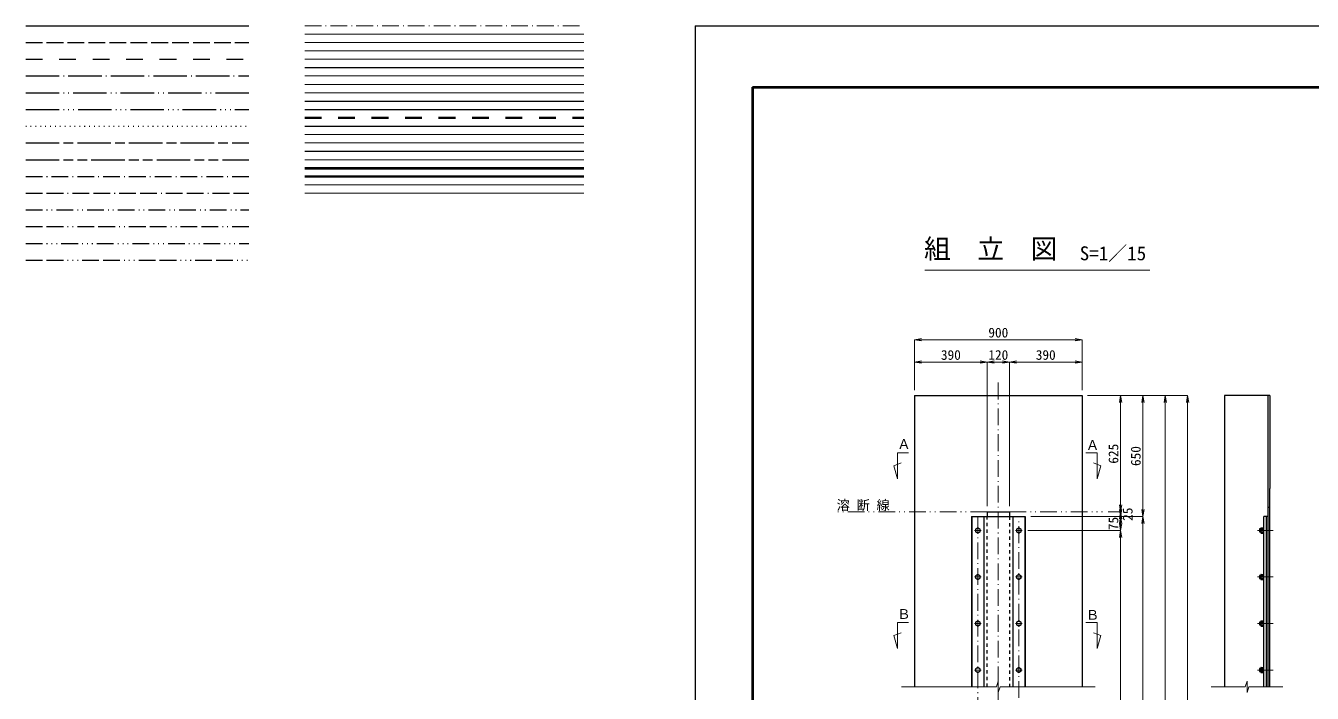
# Model space of a CAD drawing. Header units: millimetres. Extents: x -4215 to 12000, y -28161 to -8405.
# Drawn here: x -4215 to 2702, y -11993 to -8405 of the extents above; entities that cross this region are included whole.
import ezdxf
from ezdxf.enums import TextEntityAlignment as Align

# ---------------------------------------------------------------- set-up
doc = ezdxf.new("R2010")
doc.units = ezdxf.units.MM
doc.header["$LTSCALE"] = 15
doc.header["$PDSIZE"] = 300
for name, pattern in [('SXF_一点二短鎖線', [16.75, 6, -1.5, 6, -1.5, 0.25, -1.5]), ('SXF_一点短鎖線', [9.25, 6, -1.5, 0.25, -1.5]), ('SXF_一点鎖線', [18.5, 12, -1.5, 3.5, -1.5]), ('SXF_一点長鎖線', [15.25, 12, -1.5, 0.25, -1.5]), ('SXF_三点二短鎖線', [20.25, 6, -1.5, 6, -1.5, 0.25, -1.5, 0.25, -1.5, 0.25, -1.5]), ('SXF_三点短鎖線', [12.75, 6, -1.5, 0.25, -1.5, 0.25, -1.5, 0.25, -1.5]), ('SXF_三点長鎖線', [18.75, 12, -1.5, 0.25, -1.5, 0.25, -1.5, 0.25, -1.5]), ('SXF_二点二短鎖線', [18.5, 6, -1.5, 6, -1.5, 0.25, -1.5, 0.25, -1.5]), ('SXF_二点短鎖線', [11, 6, -1.5, 0.25, -1.5, 0.25, -1.5]), ('SXF_二点鎖線', [23.5, 12, -1.5, 3.5, -1.5, 3.5, -1.5]), ('SXF_二点長鎖線', [17, 12, -1.5, 0.25, -1.5, 0.25, -1.5]), ('SXF_点線', [1.75, 0.25, -1.5]), ('SXF_破線', [7.5, 6, -1.5]), ('SXF_跳び破線', [12, 6, -6])]:
    doc.linetypes.add(name, pattern=pattern)
doc.layers.get('Defpoints').update_dxf_attribs({"color": 153})
for name, color, linetype, lineweight in [('D-BMK', 2, 'SXF_一点短鎖線', 13), ('D-BMK-HTXT', 7, 'Continuous', 13), ('D-BMK-TXT', 7, 'Continuous', 13), ('D-DOC', 7, 'Continuous', 13), ('D-ORD', 7, 'Continuous', 13), ('D-STR', 1, 'Continuous', 25), ('D-STR-DIM', 7, 'Continuous', 13), ('D-STR-HTXT', 7, 'Continuous', 13), ('D-STR-STR1', 2, 'Continuous', 13), ('D-STR-STR2', 6, 'Continuous', 25), ('D-STR-STR3', 4, 'Continuous', 25), ('D-STR-STR4', 1, 'SXF_跳び破線', 50), ('D-STR-STR5', 6, 'Continuous', 25), ('D-STR-STR6', 7, 'Continuous', 13), ('D-STR-STR7', 1, 'Continuous', 13), ('D-STR-STRA', 1, 'Continuous', 25), ('D-STR-TXT', 7, 'Continuous', 13), ('D-TTL', 2, 'Continuous', 140), ('D-TTL-FRAM', 2, 'Continuous', 50), ('D-TTL-LINE', 7, 'Continuous', 13), ('D-TTL-TXT', 7, 'Continuous', 13)]:
    doc.layers.add(name, color=color, linetype=linetype, lineweight=lineweight)
doc.styles.add('MS ゴシック', font='MS Gothic.ttf')
doc.dimstyles.new('DIM-15-F', dxfattribs={"dimscale": 15, "dimtxt": 3.5, "dimasz": 2.5, "dimexe": 0, "dimexo": 2, "dimgap": 0.8, "dimtad": 1, "dimdec": 1, "dimdsep": 46, "dimtxsty": 'MS ゴシック', "dimblk": 'OPEN', "dimcen": 0.1, "dimaunit": 1, "dimadec": 4, "dimazin": 0, "dimtfac": 1, "dimtdec": 1, "dimtmove": 2, "dimatfit": 3, "dimldrblk": 'OPEN', "dimfxl": 1, "dimtolj": 1, "dimtzin": 0, "dimlwd": -1, "dimlwe": -1, "dimarcsym": 2})

# ---------------------------------------------------------------- blocks, each defined once
blk = doc.blocks.new('_Open')
at = {"color": 0, "linetype": 'ByBlock', "lineweight": -2}
for p, q in [((-1, 0.17), (0, 0)), ((-1, -0.17), (0, 0)), ((0, 0), (-1, 0))]:
    blk.add_line(p, q, dxfattribs=at)
blk = doc.blocks.new('*D150')
at = {"layer": 'D-STR-DIM', "color": 0, "transparency": 16777216}
for p, q in [((564.4, -10363.1), (564.4, -10093.1)), ((601.9, -10093.1), (1426.9, -10093.1)), ((1464.4, -10363.1), (1464.4, -10093.1))]:
    blk.add_line(p, q, dxfattribs=at)
at = {"layer": 'Defpoints', "color": 0, "transparency": 16777216}
for p in [(1464.4, -10093.1), (564.4, -10393.1), (1464.4, -10393.1)]:
    blk.add_point(p, dxfattribs=at)
at = {"layer": 'D-STR-DIM', "color": 0, "transparency": 16777216, "xscale": 37.5, "yscale": 37.5, "zscale": 37.5, "rotation": 180}
blk.add_blockref('_Open', (564.4, -10093.1), dxfattribs=at)
at = {"layer": 'D-STR-DIM', "color": 0, "transparency": 16777216, "xscale": 37.5, "yscale": 37.5, "zscale": 37.5}
blk.add_blockref('_Open', (1464.4, -10093.1), dxfattribs=at)
at = {"layer": 'D-STR-DIM', "color": 0, "transparency": 16777216, "insert": (1014.4, -10054.9), "char_height": 52.5, "attachment_point": 5, "style": 'MS ゴシック'}
blk.add_mtext('\\A1;900', dxfattribs=at)
blk = doc.blocks.new('*D151')
at = {"layer": 'D-STR-DIM', "color": 0, "transparency": 16777216}
for p, q in [((1189.4, -11043.1), (1671.9, -11043.1)), ((1671.9, -11118.1), (1671.9, -11043.1)), ((1671.9, -11080.6), (1671.9, -11043.1)), ((1172.4, -11118.1), (1671.9, -11118.1)), ((1671.9, -11080.6), (1671.9, -11118.1))]:
    blk.add_line(p, q, dxfattribs=at)
at = {"layer": 'Defpoints', "color": 0, "transparency": 16777216}
for p in [(1159.4, -11043.1), (1671.9, -11043.1), (1142.4, -11118.1)]:
    blk.add_point(p, dxfattribs=at)
at = {"layer": 'D-STR-DIM', "color": 0, "transparency": 16777216, "xscale": 37.5, "yscale": 37.5, "zscale": 37.5}
for p, rotation in [((1671.9, -11043.1), 90), ((1671.9, -11118.1), 270)]:
    blk.add_blockref('_Open', p, dxfattribs=dict(at, rotation=rotation))
at = {"layer": 'D-STR-DIM', "color": 0, "transparency": 16777216, "insert": (1633.7, -11080.6), "char_height": 52.5, "attachment_point": 5, "rotation": 90, "style": 'MS ゴシック'}
blk.add_mtext('\\A1;75', dxfattribs=at)
blk = doc.blocks.new('*D152')
at = {"layer": 'D-STR-DIM', "color": 0, "transparency": 16777216}
for p, q in [((1494.4, -10393.1), (1791.9, -10393.1)), ((1791.9, -10430.6), (1791.9, -11005.6)), ((1189.4, -11043.1), (1791.9, -11043.1))]:
    blk.add_line(p, q, dxfattribs=at)
at = {"layer": 'Defpoints', "color": 0, "transparency": 16777216}
for p in [(1464.4, -10393.1), (1159.4, -11043.1), (1791.9, -11043.1)]:
    blk.add_point(p, dxfattribs=at)
at = {"layer": 'D-STR-DIM', "color": 0, "transparency": 16777216, "xscale": 37.5, "yscale": 37.5, "zscale": 37.5}
for p, rotation in [((1791.9, -10393.1), 90), ((1791.9, -11043.1), 270)]:
    blk.add_blockref('_Open', p, dxfattribs=dict(at, rotation=rotation))
at = {"layer": 'D-STR-DIM', "color": 0, "transparency": 16777216, "insert": (1753.7, -10718.1), "char_height": 52.5, "attachment_point": 5, "rotation": 90, "style": 'MS ゴシック'}
blk.add_mtext('\\A1;650', dxfattribs=at)
blk = doc.blocks.new('*D153')
at = {"layer": 'D-STR-DIM', "color": 0, "transparency": 16777216}
for p, q in [((564.4, -10363.1), (564.4, -10213.1)), ((601.9, -10213.1), (916.9, -10213.1)), ((954.4, -10363.1), (954.4, -10213.1))]:
    blk.add_line(p, q, dxfattribs=at)
at = {"layer": 'Defpoints', "color": 0, "transparency": 16777216}
for p in [(954.4, -10213.1), (564.4, -10393.1), (954.4, -10393.1)]:
    blk.add_point(p, dxfattribs=at)
at = {"layer": 'D-STR-DIM', "color": 0, "transparency": 16777216, "xscale": 37.5, "yscale": 37.5, "zscale": 37.5, "rotation": 180}
blk.add_blockref('_Open', (564.4, -10213.1), dxfattribs=at)
at = {"layer": 'D-STR-DIM', "color": 0, "transparency": 16777216, "xscale": 37.5, "yscale": 37.5, "zscale": 37.5}
blk.add_blockref('_Open', (954.4, -10213.1), dxfattribs=at)
at = {"layer": 'D-STR-DIM', "color": 0, "transparency": 16777216, "insert": (759.4, -10174.9), "char_height": 52.5, "attachment_point": 5, "style": 'MS ゴシック'}
blk.add_mtext('\\A1;390', dxfattribs=at)
blk = doc.blocks.new('*D154')
at = {"layer": 'D-STR-DIM', "color": 0, "transparency": 16777216}
for p, q in [((1074.4, -10363.1), (1074.4, -10213.1)), ((1111.9, -10213.1), (1426.9, -10213.1)), ((1464.4, -10363.1), (1464.4, -10213.1))]:
    blk.add_line(p, q, dxfattribs=at)
at = {"layer": 'Defpoints', "color": 0, "transparency": 16777216}
for p in [(1464.4, -10213.1), (1074.4, -10393.1), (1464.4, -10393.1)]:
    blk.add_point(p, dxfattribs=at)
at = {"layer": 'D-STR-DIM', "color": 0, "transparency": 16777216, "xscale": 37.5, "yscale": 37.5, "zscale": 37.5, "rotation": 180}
blk.add_blockref('_Open', (1074.4, -10213.1), dxfattribs=at)
at = {"layer": 'D-STR-DIM', "color": 0, "transparency": 16777216, "xscale": 37.5, "yscale": 37.5, "zscale": 37.5}
blk.add_blockref('_Open', (1464.4, -10213.1), dxfattribs=at)
at = {"layer": 'D-STR-DIM', "color": 0, "transparency": 16777216, "insert": (1269.4, -10174.9), "char_height": 52.5, "attachment_point": 5, "style": 'MS ゴシック'}
blk.add_mtext('\\A1;390', dxfattribs=at)
blk = doc.blocks.new('*D155')
at = {"layer": 'D-STR-DIM', "color": 0, "transparency": 16777216}
for p, q in [((954.4, -10988.1), (954.4, -10213.1)), ((991.9, -10213.1), (1036.9, -10213.1)), ((1074.4, -10988.1), (1074.4, -10213.1))]:
    blk.add_line(p, q, dxfattribs=at)
at = {"layer": 'Defpoints', "color": 0, "transparency": 16777216}
for p in [(1074.4, -10213.1), (954.4, -11018.1), (1074.4, -11018.1)]:
    blk.add_point(p, dxfattribs=at)
at = {"layer": 'D-STR-DIM', "color": 0, "transparency": 16777216, "xscale": 37.5, "yscale": 37.5, "zscale": 37.5, "rotation": 180}
blk.add_blockref('_Open', (954.4, -10213.1), dxfattribs=at)
at = {"layer": 'D-STR-DIM', "color": 0, "transparency": 16777216, "xscale": 37.5, "yscale": 37.5, "zscale": 37.5}
blk.add_blockref('_Open', (1074.4, -10213.1), dxfattribs=at)
at = {"layer": 'D-STR-DIM', "color": 0, "transparency": 16777216, "insert": (1014.4, -10174.9), "char_height": 52.5, "attachment_point": 5, "style": 'MS ゴシック'}
blk.add_mtext('\\A1;120', dxfattribs=at)
blk = doc.blocks.new('*D157')
at = {"layer": 'D-STR-DIM', "color": 0, "transparency": 16777216}
for p, q in [((1494.4, -10393.1), (2031.9, -10393.1)), ((2031.9, -10430.6), (2031.9, -14945.6)), ((1199.2, -14983.1), (2031.9, -14983.1))]:
    blk.add_line(p, q, dxfattribs=at)
at = {"layer": 'Defpoints', "color": 0, "transparency": 16777216}
for p in [(1464.4, -10393.1), (1169.2, -14983.1), (2031.9, -14983.1)]:
    blk.add_point(p, dxfattribs=at)
at = {"layer": 'D-STR-DIM', "color": 0, "transparency": 16777216, "xscale": 37.5, "yscale": 37.5, "zscale": 37.5}
for p, rotation in [((2031.9, -10393.1), 90), ((2031.9, -14983.1), 270)]:
    blk.add_blockref('_Open', p, dxfattribs=dict(at, rotation=rotation))
at = {"layer": 'D-STR-DIM', "color": 0, "transparency": 16777216, "insert": (1987.4, -12688.1), "char_height": 52.5, "attachment_point": 5, "rotation": 90, "style": 'MS ゴシック'}
blk.add_mtext('\\A1;(6840)（装置全長）', dxfattribs=at)
blk = doc.blocks.new('*D158')
at = {"layer": 'D-STR-DIM', "color": 0, "transparency": 16777216}
for p, q in [((1494.4, -10393.1), (1911.9, -10393.1)), ((1911.9, -10430.6), (1911.9, -14855.6)), ((1494.4, -14893.1), (1911.9, -14893.1))]:
    blk.add_line(p, q, dxfattribs=at)
at = {"layer": 'Defpoints', "color": 0, "transparency": 16777216}
for p in [(1464.4, -10393.1), (1464.4, -14893.1), (1911.9, -14893.1)]:
    blk.add_point(p, dxfattribs=at)
at = {"layer": 'D-STR-DIM', "color": 0, "transparency": 16777216, "xscale": 37.5, "yscale": 37.5, "zscale": 37.5}
for p, rotation in [((1911.9, -10393.1), 90), ((1911.9, -14893.1), 270)]:
    blk.add_blockref('_Open', p, dxfattribs=dict(at, rotation=rotation))
at = {"layer": 'D-STR-DIM', "color": 0, "transparency": 16777216, "insert": (1868.1, -12643.1), "char_height": 52.5, "attachment_point": 5, "rotation": 90, "style": 'MS ゴシック'}
blk.add_mtext('\\A1;6750（鋼矢板全長）', dxfattribs=at)
blk = doc.blocks.new('*D160')
at = {"layer": 'D-STR-DIM', "color": 0, "transparency": 16777216}
for p, q in [((1172.4, -11118.1), (1671.9, -11118.1)), ((1671.9, -14580.6), (1671.9, -11155.6)), ((1172.4, -14618.1), (1671.9, -14618.1))]:
    blk.add_line(p, q, dxfattribs=at)
at = {"layer": 'Defpoints', "color": 0, "transparency": 16777216}
for p in [(1142.4, -11118.1), (1671.9, -11118.1), (1142.4, -14618.1)]:
    blk.add_point(p, dxfattribs=at)
at = {"layer": 'D-STR-DIM', "color": 0, "transparency": 16777216, "xscale": 37.5, "yscale": 37.5, "zscale": 37.5}
for p, rotation in [((1671.9, -11118.1), 90), ((1671.9, -14618.1), 270)]:
    blk.add_blockref('_Open', p, dxfattribs=dict(at, rotation=rotation))
at = {"layer": 'D-STR-DIM', "color": 0, "transparency": 16777216, "insert": (1628.6, -12868.1), "char_height": 52.5, "attachment_point": 5, "rotation": 90, "style": 'MS ゴシック'}
blk.add_mtext('\\A1;23@250=5750（ボルトピッチ）', dxfattribs=at)
blk = doc.blocks.new('*D164')
at = {"layer": 'D-STR-DIM', "color": 0, "transparency": 16777216}
for p, q in [((1189.4, -11043.1), (1791.9, -11043.1)), ((1791.9, -14755.6), (1791.9, -11080.6)), ((1254.4, -14793.1), (1791.9, -14793.1))]:
    blk.add_line(p, q, dxfattribs=at)
at = {"layer": 'Defpoints', "color": 0, "transparency": 16777216}
for p in [(1159.4, -11043.1), (1791.9, -11043.1), (1224.4, -14793.1)]:
    blk.add_point(p, dxfattribs=at)
at = {"layer": 'D-STR-DIM', "color": 0, "transparency": 16777216, "xscale": 37.5, "yscale": 37.5, "zscale": 37.5}
for p, rotation in [((1791.9, -11043.1), 90), ((1791.9, -14793.1), 270)]:
    blk.add_blockref('_Open', p, dxfattribs=dict(at, rotation=rotation))
at = {"layer": 'D-STR-DIM', "color": 0, "transparency": 16777216, "insert": (1748.7, -12918.1), "char_height": 52.5, "attachment_point": 5, "rotation": 90, "style": 'MS ゴシック'}
blk.add_mtext('\\A1;6000（パッキン長さ）', dxfattribs=at)
blk = doc.blocks.new('*D169')
at = {"layer": 'D-STR-DIM', "color": 0, "transparency": 16777216}
for p, q in [((1494.4, -10393.1), (1671.9, -10393.1)), ((1671.9, -10430.6), (1671.9, -10980.6)), ((1604.6, -11018.1), (1671.9, -11018.1))]:
    blk.add_line(p, q, dxfattribs=at)
at = {"layer": 'Defpoints', "color": 0, "transparency": 16777216}
for p in [(1464.4, -10393.1), (1574.6, -11018.1), (1671.9, -11018.1)]:
    blk.add_point(p, dxfattribs=at)
at = {"layer": 'D-STR-DIM', "color": 0, "transparency": 16777216, "xscale": 37.5, "yscale": 37.5, "zscale": 37.5}
for p, rotation in [((1671.9, -10393.1), 90), ((1671.9, -11018.1), 270)]:
    blk.add_blockref('_Open', p, dxfattribs=dict(at, rotation=rotation))
at = {"layer": 'D-STR-DIM', "color": 0, "transparency": 16777216, "insert": (1633.7, -10705.6), "char_height": 52.5, "attachment_point": 5, "rotation": 90, "style": 'MS ゴシック'}
blk.add_mtext('\\A1;625', dxfattribs=at)
blk = doc.blocks.new('*D170')
at = {"layer": 'D-STR-DIM', "color": 0, "transparency": 16777216}
for p, q in [((1671.9, -11005.6), (1671.9, -10968.1)), ((1189.4, -11043.1), (1671.9, -11043.1)), ((1604.6, -11018.1), (1671.9, -11018.1)), ((1671.9, -11018.1), (1671.9, -11043.1)), ((1671.9, -11055.6), (1671.9, -11093.1))]:
    blk.add_line(p, q, dxfattribs=at)
at = {"layer": 'Defpoints', "color": 0, "transparency": 16777216}
for p in [(1159.4, -11043.1), (1574.6, -11018.1), (1671.9, -11043.1)]:
    blk.add_point(p, dxfattribs=at)
at = {"layer": 'D-STR-DIM', "color": 0, "transparency": 16777216, "xscale": 37.5, "yscale": 37.5, "zscale": 37.5}
for p, rotation in [((1671.9, -11043.1), 270), ((1671.9, -11018.1), 90)]:
    blk.add_blockref('_Open', p, dxfattribs=dict(at, rotation=rotation))
at = {"layer": 'D-STR-DIM', "color": 0, "transparency": 16777216, "insert": (1710.2, -11030.6), "char_height": 52.5, "attachment_point": 5, "rotation": 90, "style": 'MS ゴシック'}
blk.add_mtext('\\A1;25', dxfattribs=at)

msp = doc.modelspace()

# ---------------------------------------------------------------- linework, layer by layer
at = {"layer": 'D-BMK'}
for p, q in [((-2715, -8404.97), (-1215, -8404.97)), ((1014.41, -10323.5), (1014.41, -15043.11)), ((904.41, -11043.11), (904.41, -14793.11)), ((1124.41, -14793.11), (1124.41, -11043.11)), ((886.41, -11118.11), (922.41, -11118.11)), ((1106.41, -11118.11), (1142.41, -11118.11)), ((2408.2, -11118.11), (2492.2, -11118.11)), ((886.41, -11368.11), (922.41, -11368.11)), ((886.41, -11368.11), (922.41, -11368.11)), ((1106.41, -11368.11), (1142.41, -11368.11)), ((1106.41, -11368.11), (1142.41, -11368.11)), ((2408.2, -11368.11), (2492.2, -11368.11)), ((2408.2, -11368.11), (2492.2, -11368.11)), ((886.41, -11618.11), (922.41, -11618.11)), ((1106.41, -11618.11), (1142.41, -11618.11)), ((2408.2, -11618.11), (2492.2, -11618.11)), ((886.41, -11868.11), (922.41, -11868.11)), ((1106.41, -11868.11), (1142.41, -11868.11)), ((2408.2, -11868.11), (2492.2, -11868.11))]:
    msp.add_line(p, q, dxfattribs=at)
at = {"layer": 'D-BMK-HTXT'}
msp.add_line((-2715, -8449.97), (-1215, -8449.97), dxfattribs=at)
at = {"layer": 'D-BMK-TXT'}
msp.add_line((-2715, -8494.97), (-1215, -8494.97), dxfattribs=at)
at = {"layer": 'D-DOC'}
msp.add_line((-2715, -8539.97), (-1215, -8539.97), dxfattribs=at)
at = {"layer": 'D-ORD'}
msp.add_line((-2715, -8584.97), (-1215, -8584.97), dxfattribs=at)
at = {"layer": 'D-STR'}
for p, q in [((-2715, -8629.97), (-1215, -8629.97)), ((564.41, -10393.11), (1014.41, -10393.11)), ((564.41, -10393.11), (564.41, -11958.78)), ((1014.41, -10393.11), (1464.41, -10393.11)), ((1464.41, -10393.11), (1464.41, -11958.78)), ((2229.75, -10393.11), (2229.75, -11958.78)), ((2474.75, -10393.11), (2229.75, -10393.11)), ((2463.95, -10393.11), (2463.95, -11958.78)), ((2474.75, -10393.11), (2474.75, -10893.11)), ((2474.75, -11958.78), (2474.75, -10893.11)), ((2463.95, -10993.11), (2474.75, -10993.11)), ((869.41, -11043.11), (1159.41, -11043.11)), ((869.41, -11043.11), (869.41, -11958.78)), ((871.91, -11043.11), (871.91, -11958.78)), ((936.91, -11043.11), (936.91, -11958.78)), ((954.41, -11018.11), (954.41, -11043.11)), ((954.41, -11018.11), (1074.41, -11018.11)), ((1074.41, -11018.11), (1074.41, -11043.11)), ((1091.91, -11043.11), (1091.91, -11958.78)), ((1156.91, -11043.11), (1156.91, -11958.78)), ((1159.41, -11043.11), (1159.41, -11958.78)), ((2463.95, -11043.11), (2441.95, -11043.11)), ((2441.95, -11958.78), (2441.95, -11043.11)), ((2453.95, -11043.11), (2453.95, -11958.78)), ((904.41, -11104.26), (892.41, -11111.19)), ((892.41, -11111.19), (892.41, -11125.03)), ((892.41, -11125.03), (904.41, -11131.96)), ((916.41, -11111.19), (904.41, -11104.26)), ((904.41, -11131.96), (916.41, -11125.03)), ((916.41, -11125.03), (916.41, -11111.19)), ((1124.41, -11104.26), (1112.41, -11111.19)), ((1112.41, -11111.19), (1112.41, -11125.03)), ((1112.41, -11125.03), (1124.41, -11131.96)), ((1136.41, -11111.19), (1124.41, -11104.26)), ((1124.41, -11131.96), (1136.41, -11125.03)), ((1136.41, -11125.03), (1136.41, -11111.19)), ((2418.95, -11110.11), (2417.95, -11111.11)), ((2417.95, -11111.11), (2417.95, -11125.11)), ((2417.95, -11111.11), (2425.45, -11111.11)), ((2417.95, -11125.11), (2418.95, -11126.11)), ((2417.95, -11125.11), (2425.45, -11125.11)), ((2425.45, -11110.11), (2418.95, -11110.11)), ((2418.95, -11126.11), (2425.45, -11126.11)), ((2425.45, -11107.73), (2425.45, -11128.5)), ((2428.45, -11104.26), (2438.45, -11104.26)), ((2428.45, -11111.19), (2438.45, -11111.19)), ((2428.45, -11125.03), (2438.45, -11125.03)), ((2428.45, -11131.96), (2438.45, -11131.96)), ((2441.95, -11103.11), (2438.45, -11103.11)), ((2438.45, -11103.11), (2438.45, -11133.11)), ((2438.45, -11133.11), (2441.95, -11133.11)), ((904.41, -11354.26), (892.41, -11361.19)), ((892.41, -11361.19), (892.41, -11375.03)), ((892.41, -11375.03), (904.41, -11381.96)), ((916.41, -11361.19), (904.41, -11354.26)), ((904.41, -11381.96), (916.41, -11375.03)), ((916.41, -11375.03), (916.41, -11361.19)), ((1124.41, -11354.26), (1112.41, -11361.19)), ((1112.41, -11361.19), (1112.41, -11375.03)), ((1112.41, -11375.03), (1124.41, -11381.96)), ((1136.41, -11361.19), (1124.41, -11354.26)), ((1124.41, -11381.96), (1136.41, -11375.03)), ((1136.41, -11375.03), (1136.41, -11361.19)), ((2418.95, -11360.11), (2417.95, -11361.11)), ((2417.95, -11361.11), (2417.95, -11375.11)), ((2417.95, -11361.11), (2425.45, -11361.11)), ((2417.95, -11375.11), (2418.95, -11376.11)), ((2417.95, -11375.11), (2425.45, -11375.11)), ((2425.45, -11360.11), (2418.95, -11360.11)), ((2418.95, -11376.11), (2425.45, -11376.11)), ((2425.45, -11357.73), (2425.45, -11378.5)), ((2428.45, -11354.26), (2438.45, -11354.26)), ((2428.45, -11361.19), (2438.45, -11361.19)), ((2428.45, -11375.03), (2438.45, -11375.03)), ((2428.45, -11381.96), (2438.45, -11381.96)), ((2441.95, -11353.11), (2438.45, -11353.11)), ((2438.45, -11353.11), (2438.45, -11383.11)), ((2438.45, -11383.11), (2441.95, -11383.11)), ((904.41, -11604.26), (892.41, -11611.19)), ((892.41, -11611.19), (892.41, -11625.03)), ((916.41, -11611.19), (904.41, -11604.26)), ((916.41, -11625.03), (916.41, -11611.19)), ((1124.41, -11604.26), (1112.41, -11611.19)), ((1112.41, -11611.19), (1112.41, -11625.03)), ((1136.41, -11611.19), (1124.41, -11604.26)), ((1136.41, -11625.03), (1136.41, -11611.19)), ((2418.95, -11610.11), (2417.95, -11611.11)), ((2417.95, -11611.11), (2417.95, -11625.11)), ((2417.95, -11611.11), (2425.45, -11611.11)), ((2425.45, -11610.11), (2418.95, -11610.11)), ((2425.45, -11607.73), (2425.45, -11628.5)), ((2428.45, -11604.26), (2438.45, -11604.26)), ((2428.45, -11611.19), (2438.45, -11611.19)), ((2441.95, -11603.11), (2438.45, -11603.11)), ((2438.45, -11603.11), (2438.45, -11633.11)), ((892.41, -11625.03), (904.41, -11631.96)), ((904.41, -11631.96), (916.41, -11625.03)), ((1112.41, -11625.03), (1124.41, -11631.96)), ((1124.41, -11631.96), (1136.41, -11625.03)), ((2417.95, -11625.11), (2418.95, -11626.11)), ((2417.95, -11625.11), (2425.45, -11625.11)), ((2418.95, -11626.11), (2425.45, -11626.11)), ((2428.45, -11625.03), (2438.45, -11625.03)), ((2428.45, -11631.96), (2438.45, -11631.96)), ((2438.45, -11633.11), (2441.95, -11633.11)), ((904.41, -11854.26), (892.41, -11861.19)), ((892.41, -11861.19), (892.41, -11875.03)), ((892.41, -11875.03), (904.41, -11881.96)), ((916.41, -11861.19), (904.41, -11854.26)), ((904.41, -11881.96), (916.41, -11875.03)), ((916.41, -11875.03), (916.41, -11861.19)), ((1124.41, -11854.26), (1112.41, -11861.19)), ((1112.41, -11861.19), (1112.41, -11875.03)), ((1112.41, -11875.03), (1124.41, -11881.96)), ((1136.41, -11861.19), (1124.41, -11854.26)), ((1124.41, -11881.96), (1136.41, -11875.03)), ((1136.41, -11875.03), (1136.41, -11861.19)), ((2418.95, -11860.11), (2417.95, -11861.11)), ((2417.95, -11861.11), (2425.45, -11861.11)), ((2417.95, -11861.11), (2417.95, -11875.11)), ((2417.95, -11875.11), (2425.45, -11875.11)), ((2417.95, -11875.11), (2418.95, -11876.11)), ((2425.45, -11860.11), (2418.95, -11860.11)), ((2418.95, -11876.11), (2425.45, -11876.11)), ((2425.45, -11857.73), (2425.45, -11878.5)), ((2428.45, -11854.26), (2438.45, -11854.26)), ((2428.45, -11861.19), (2438.45, -11861.19)), ((2428.45, -11875.03), (2438.45, -11875.03)), ((2428.45, -11881.96), (2438.45, -11881.96)), ((2438.45, -11853.11), (2438.45, -11883.11)), ((2441.95, -11853.11), (2438.45, -11853.11)), ((2438.45, -11883.11), (2441.95, -11883.11))]:
    msp.add_line(p, q, dxfattribs=at)
at = {"layer": 'D-STR', "linetype": 'SXF_跳び破線', "ltscale": 0.2}
for p, q in [((954.41, -11958.78), (954.41, -11043.11)), ((1074.41, -11043.11), (1074.41, -11958.78))]:
    msp.add_line(p, q, dxfattribs=at)
at = {"layer": 'D-STR'}
for centre in [(904.41, -11118.11), (1124.41, -11118.11), (904.41, -11368.11), (1124.41, -11368.11), (904.41, -11618.11), (1124.41, -11618.11), (904.41, -11868.11), (1124.41, -11868.11)]:
    msp.add_circle(centre, 12, dxfattribs=at)
for centre, radius, start, end in [((2428.95, -11107.73), 3.5, 98.213211, 261.786789), ((2434.93, -11118.11), 9.49, 133.134883, 226.865117), ((2428.95, -11128.5), 3.5, 98.213211, 261.786789), ((2428.95, -11357.73), 3.5, 98.213211, 261.786789), ((2434.93, -11368.11), 9.49, 133.134883, 226.865117), ((2428.95, -11378.5), 3.5, 98.213211, 261.786789), ((2428.95, -11607.73), 3.5, 98.213211, 261.786789), ((2434.93, -11618.11), 9.49, 133.134883, 226.865117), ((2428.95, -11628.5), 3.5, 98.213211, 261.786789), ((2428.95, -11857.73), 3.5, 98.213211, 261.786789), ((2434.93, -11868.11), 9.49, 133.134883, 226.865117), ((2428.95, -11878.5), 3.5, 98.213211, 261.786789)]:
    msp.add_arc(centre, radius, start, end, dxfattribs=at)
at = {"layer": 'D-STR-DIM'}
msp.add_line((-2715, -8674.97), (-1215, -8674.97), dxfattribs=at)
at = {"layer": 'D-STR-HTXT'}
msp.add_line((-2715, -8719.97), (-1215, -8719.97), dxfattribs=at)
at = {"layer": 'D-STR-HTXT', "linetype": 'Continuous'}
for p, q in [((472.2, -10699.89), (472.2, -10839.89)), ((532.2, -10699.89), (472.2, -10699.89)), ((1545.48, -10699.89), (1485.48, -10699.89)), ((1545.48, -10699.89), (1545.48, -10839.89)), ((452.2, -10769.89), (492.2, -10754.89)), ((472.2, -10839.89), (452.2, -10769.89)), ((1565.48, -10769.89), (1525.48, -10754.89)), ((1545.48, -10839.89), (1565.48, -10769.89)), ((472.2, -11613.34), (472.2, -11753.34)), ((532.2, -11613.34), (472.2, -11613.34)), ((1545.48, -11613.34), (1485.48, -11613.34)), ((1545.48, -11613.34), (1545.48, -11753.34)), ((452.2, -11683.34), (492.2, -11668.34)), ((472.2, -11753.34), (452.2, -11683.34)), ((1565.48, -11683.34), (1525.48, -11668.34)), ((1545.48, -11753.34), (1565.48, -11683.34))]:
    msp.add_line(p, q, dxfattribs=at)
at = {"layer": 'D-STR-HTXT', "linetype": 'SXF_二点短鎖線'}
for p, q in [((954.41, -11018.11), (140.38, -11018.11)), ((1074.41, -11018.11), (1574.55, -11018.11))]:
    msp.add_line(p, q, dxfattribs=at)
at = {"layer": 'D-STR-STR1'}
msp.add_line((-2715, -8764.97), (-1215, -8764.97), dxfattribs=at)
at = {"layer": 'D-STR-STR2'}
msp.add_line((-2715, -8809.97), (-1215, -8809.97), dxfattribs=at)
at = {"layer": 'D-STR-STR3'}
msp.add_line((-2715, -8854.97), (-1215, -8854.97), dxfattribs=at)
at = {"layer": 'D-STR-STR4'}
msp.add_line((-2715, -8899.97), (-1215, -8899.97), dxfattribs=at)
at = {"layer": 'D-STR-STR5'}
msp.add_line((-2715, -8944.97), (-1215, -8944.97), dxfattribs=at)
at = {"layer": 'D-STR-STR6'}
for p, q in [((-2715, -8989.97), (-1215, -8989.97)), ((494.41, -11958.78), (1004.41, -11958.78)), ((1004.41, -11958.78), (1014.41, -11928.78)), ((1014.41, -11928.78), (1014.41, -11988.78)), ((1014.41, -11988.78), (1024.41, -11958.78)), ((1534.41, -11958.78), (1024.41, -11958.78)), ((2159.75, -11958.78), (2342.25, -11958.78)), ((2342.25, -11958.78), (2352.25, -11928.78)), ((2352.25, -11928.78), (2352.25, -11988.78)), ((2352.25, -11988.78), (2362.25, -11958.78)), ((2544.75, -11958.78), (2362.25, -11958.78))]:
    msp.add_line(p, q, dxfattribs=at)
at = {"layer": 'D-STR-STR7'}
msp.add_line((-2715, -9034.97), (-1215, -9034.97), dxfattribs=at)
at = {"layer": 'D-STR-STRA'}
msp.add_line((-2715, -9079.97), (-1215, -9079.97), dxfattribs=at)
at = {"layer": 'D-STR-TXT'}
msp.add_line((-2715, -9124.97), (-1215, -9124.97), dxfattribs=at)
at = {"layer": 'D-TTL'}
for p, q in [((-307.5, -8734.97), (11692.5, -8734.97)), ((-307.5, -8734.97), (-307.5, -16984.97)), ((-2715, -9169.97), (-1215, -9169.97))]:
    msp.add_line(p, q, dxfattribs=at)
at = {"layer": 'D-TTL-FRAM'}
msp.add_line((-2715, -9214.97), (-1215, -9214.97), dxfattribs=at)
at = {"layer": 'D-TTL-LINE'}
for p, q in [((-2715, -9259.97), (-1215, -9259.97)), ((619.74, -9718.24), (1829.15, -9718.24))]:
    msp.add_line(p, q, dxfattribs=at)
at = {"layer": 'D-TTL-TXT'}
msp.add_line((-2715, -9304.97), (-1215, -9304.97), dxfattribs=at)
at = {"layer": 'Defpoints', "color": 1, "linetype": 'Continuous'}
msp.add_line((-4215, -8404.97), (-3015, -8404.97), dxfattribs=at)
at = {"layer": 'Defpoints', "color": 1}
for q in [(-615, -17314.97), (12000, -8404.97)]:
    msp.add_line((-615, -8404.97), q, dxfattribs=at)
at = {"layer": 'Defpoints', "color": 2, "linetype": 'SXF_破線'}
msp.add_line((-4215, -8494.97), (-3015, -8494.97), dxfattribs=at)
at = {"layer": 'Defpoints', "color": 3, "linetype": 'SXF_跳び破線'}
msp.add_line((-4215, -8584.97), (-3015, -8584.97), dxfattribs=at)
at = {"layer": 'Defpoints', "color": 4, "linetype": 'SXF_一点長鎖線'}
msp.add_line((-4215, -8674.97), (-3015, -8674.97), dxfattribs=at)
at = {"layer": 'Defpoints', "color": 5, "linetype": 'SXF_二点長鎖線'}
msp.add_line((-4215, -8764.97), (-3015, -8764.97), dxfattribs=at)
at = {"layer": 'Defpoints', "color": 6, "linetype": 'SXF_三点長鎖線'}
msp.add_line((-4215, -8854.97), (-3015, -8854.97), dxfattribs=at)
at = {"layer": 'Defpoints', "color": 7, "linetype": 'SXF_点線'}
msp.add_line((-4215, -8944.97), (-3015, -8944.97), dxfattribs=at)
at = {"layer": 'Defpoints', "color": 222, "linetype": 'SXF_一点鎖線', "true_color": 0xc00080}
msp.add_line((-4215, -9034.97), (-3015, -9034.97), dxfattribs=at)
at = {"layer": 'Defpoints', "color": 23, "linetype": 'SXF_二点鎖線', "true_color": 0xc08040}
msp.add_line((-4215, -9124.97), (-3015, -9124.97), dxfattribs=at)
at = {"layer": 'Defpoints', "color": 30, "linetype": 'SXF_一点短鎖線'}
msp.add_line((-4215, -9214.97), (-3015, -9214.97), dxfattribs=at)
at = {"layer": 'Defpoints', "color": 83, "linetype": 'SXF_一点二短鎖線', "true_color": 0x80c080}
msp.add_line((-4215, -9304.97), (-3015, -9304.97), dxfattribs=at)
at = {"layer": 'Defpoints', "color": 150, "linetype": 'SXF_二点短鎖線'}
msp.add_line((-4215, -9394.97), (-3015, -9394.97), dxfattribs=at)
at = {"layer": 'Defpoints', "color": 171, "linetype": 'SXF_二点二短鎖線', "true_color": 0x8040ff}
msp.add_line((-4215, -9484.97), (-3015, -9484.97), dxfattribs=at)
at = {"layer": 'Defpoints', "color": 9, "linetype": 'SXF_三点短鎖線'}
msp.add_line((-4215, -9574.97), (-3015, -9574.97), dxfattribs=at)
at = {"layer": 'Defpoints', "color": 8, "linetype": 'SXF_三点二短鎖線'}
msp.add_line((-4215, -9664.97), (-3015, -9664.97), dxfattribs=at)

# ---------------------------------------------------------------- texts
at = {"layer": 'D-STR-HTXT', "style": 'MS ゴシック'}
for s, p in [('Ａ', (471.2, -10679.89)), ('Ａ', (1485.52, -10684.67)), ('Ｂ', (471.2, -11593.34)), ('Ｂ', (1485.52, -11598.11))]:
    msp.add_text(s, height=52.5, dxfattribs=at).set_placement(p)
at = {"layer": 'D-STR-TXT', "style": 'MS ゴシック'}
msp.add_text('溶 断 線', height=52.5, dxfattribs=at).set_placement((144.89, -11008.11))
at = {"layer": 'D-TTL-TXT', "style": 'MS ゴシック'}
for s, height, p in [('組\u3000立\u3000図', 105, (973.43, -9688.24)), ('S=1／15', 75, (1630.86, -9688.24))]:
    msp.add_text(s, height=height, dxfattribs=at).set_placement(p, align=Align.BOTTOM_CENTER)

# ---------------------------------------------------------------- dimensions: what is measured, and where the dimension line sits
at = {"layer": 'D-STR-DIM'}
for base, p1, p2, picture, middle in [((1464.41, -10093.11), (564.41, -10393.11), (1464.41, -10393.11), '*D150', (1014.41, -10054.86)), ((954.41, -10213.11), (564.41, -10393.11), (954.41, -10393.11), '*D153', (759.41, -10174.86)), ((1074.41, -10213.11), (954.41, -11018.11), (1074.41, -11018.11), '*D155', (1014.41, -10174.86)), ((1464.41, -10213.11), (1074.41, -10393.11), (1464.41, -10393.11), '*D154', (1269.41, -10174.86))]:
    dim = msp.add_linear_dim(base=base, p1=p1, p2=p2, dimstyle='DIM-15-F', dxfattribs=at)
    dim.commit()
    dim.dimension.update_dxf_attribs({"geometry": picture, "text_midpoint": middle})
for base, p2, picture, middle in [((1791.92, -11043.11), (1159.41, -11043.11), '*D152', (1753.67, -10718.11)), ((1671.92, -11018.11), (1574.55, -11018.11), '*D169', (1633.67, -10705.61))]:
    dim = msp.add_linear_dim(base=base, p1=(1464.41, -10393.11), p2=p2, angle=90, dimstyle='DIM-15-F', dxfattribs=at)
    dim.commit()
    dim.dimension.update_dxf_attribs({"geometry": picture, "text_midpoint": middle})
for base, p1, p2, text, picture, middle in [((2031.92, -14983.11), (1464.41, -10393.11), (1169.22, -14983.11), '(6840)（装置全長）', '*D157', (1987.41, -12688.11)), ((1911.92, -14893.11), (1464.41, -10393.11), (1464.41, -14893.11), '6750（鋼矢板全長）', '*D158', (1868.07, -12643.11)), ((1791.92, -11043.11), (1224.41, -14793.11), (1159.41, -11043.11), '6000（パッキン長さ）', '*D164', (1748.74, -12918.11)), ((1671.92, -11118.11), (1142.41, -14618.11), (1142.41, -11118.11), '23@250=5750（ボルトピッチ）', '*D160', (1628.61, -12868.11))]:
    dim = msp.add_linear_dim(base=base, p1=p1, p2=p2, angle=90, text=text, dimstyle='DIM-15-F', dxfattribs=at)
    dim.commit()
    dim.dimension.update_dxf_attribs({"geometry": picture, "text_midpoint": middle})
for p1, override, picture, middle in [((1574.55, -11018.11), {"dimtad": 4, "dimtix": 1}, '*D170', (1710.17, -11030.61)), ((1142.41, -11118.11), {"dimtix": 1}, '*D151', (1633.67, -11080.61))]:
    dim = msp.add_linear_dim(base=(1671.92, -11043.11), p1=p1, p2=(1159.41, -11043.11), angle=90, dimstyle='DIM-15-F', override=override, dxfattribs=at)
    dim.commit()
    dim.dimension.update_dxf_attribs({"geometry": picture, "text_midpoint": middle})

doc.saveas('drawing.dxf')
